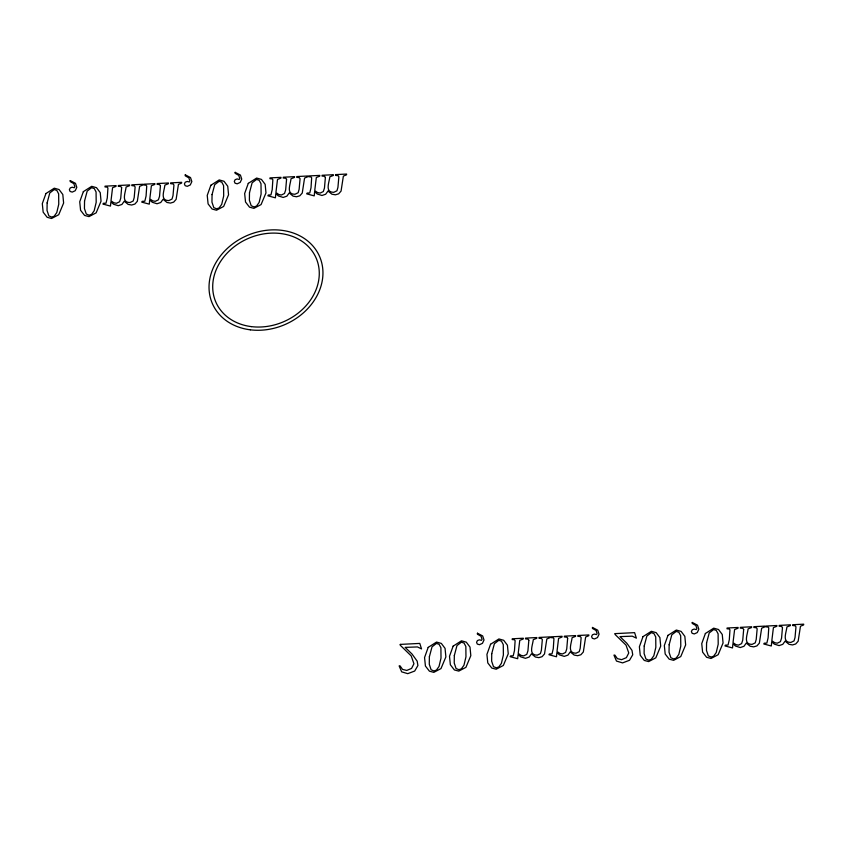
<?xml version="1.0" encoding="UTF-8"?>
<svg xmlns="http://www.w3.org/2000/svg" width="846" height="846" viewBox="0 0 846 846"><rect width="100%" height="100%" fill="white"/><g stroke="black" fill="none" stroke-linecap="round" stroke-linejoin="round"><path stroke-width="1.27" d="M47.133 202.881L47.027 210.4L48.867 215.899L51.68 217.073L54.165 216.238L56.767 212.61L58.755 204.224L58.649 193.84L56.851 190.456L54.229 189.546L49.766 192.962L47.133 202.881M84.547 201.01L84.441 208.528L86.281 214.027L89.105 215.191L91.58 214.366L94.192 210.739L96.18 202.353L96.074 191.968L94.276 188.573L91.643 187.675L87.191 191.09L84.547 201.01M212.06 194.612L211.955 202.141L213.795 207.64L216.618 208.803L219.093 207.968L221.705 204.351L223.682 195.955L223.587 185.581L221.779 182.186L219.156 181.277L214.704 184.692L212.06 194.612M249.485 192.74L249.38 200.259L251.22 205.758L254.033 206.921L256.518 206.096L259.119 202.469L261.107 194.083L261.002 183.698L259.204 180.314L256.581 179.405L252.119 182.821L249.485 192.74M429.377 656.75L429.282 664.269L431.111 669.768L433.935 670.941L436.42 670.106L439.021 666.479L441.009 658.093L440.903 647.708L439.106 644.324L436.483 643.415L432.02 646.83L429.377 656.75M454.334 655.502L454.228 663.021L456.068 668.52L458.881 669.683L461.366 668.858L463.968 665.231L465.956 656.845L465.85 646.46L464.052 643.076L461.43 642.167L456.967 645.583L454.334 655.502M491.748 653.62L491.642 661.149L493.482 666.648L496.306 667.811L498.78 666.976L501.392 663.359L503.381 654.973L503.275 644.589L501.477 641.194L498.844 640.285L494.392 643.7L491.748 653.62M644.208 645.984L644.102 653.503L645.942 659.002L648.766 660.166L651.24 659.341L653.852 655.713L655.83 647.327L655.735 636.943L653.937 633.559L651.304 632.649L646.852 636.065L644.208 645.984M669.154 644.737L669.049 652.255L670.889 657.754L673.712 658.918L676.187 658.082L678.799 654.466L680.787 646.08L680.681 635.695L678.883 632.3L676.25 631.402L671.798 634.807L669.154 644.737M706.579 642.854L706.473 650.384L708.313 655.872L711.126 657.046L713.612 656.21L716.224 652.594L718.201 644.197L718.106 633.823L716.298 630.429L713.675 629.519L709.223 632.935L706.579 642.854M121.634 187.643L120.724 198.25L119.582 201.76L116.452 203.283L113.903 202.786L110.995 200.819L112.571 187.717L116.018 186.384L116.092 185.612L105.052 186.162L104.978 186.934L107.093 187.125L107.928 188.002L107.273 197.985L106.004 203.199L103.381 203.273L102.937 204.066L110.477 206.086L110.889 201.887L113.523 204.224L118.229 205.705L121.93 204.446L124.256 201.221L128.169 204.404L131.648 205.028L134.884 204.066L137.316 201.316L139.632 186.332L142.784 185.041L142.868 184.269L131.849 184.819L131.775 185.591L134.429 185.951L135.127 187.008L134.197 197.573L133.203 201.01L130.02 202.543C120.788 202.585 125.568 192.55 126.075 187.04L129.554 185.708L129.639 184.936L118.355 185.496L118.281 186.268L120.788 186.532L121.634 187.643M160.444 185.697L159.534 196.304L158.392 199.815L155.252 201.337L152.714 200.84L149.805 198.873L151.381 185.771L154.818 184.439L154.903 183.667L143.862 184.216L143.788 184.988L145.903 185.179L146.739 186.057L146.072 196.039L144.814 201.253L142.191 201.327L141.747 202.12L149.287 204.14L149.7 199.942L152.333 202.279L157.028 203.759L160.74 202.501L163.066 199.275L166.979 202.458L170.458 203.082L173.694 202.12L176.127 199.37L178.443 184.396L181.594 183.096L181.668 182.324L170.659 182.873L170.585 183.645L173.24 184.005L173.938 185.063L173.007 195.627L172.013 199.064L168.83 200.597C159.598 200.639 164.378 190.604 164.875 185.094L168.365 183.762L168.439 182.99L157.166 183.55L157.092 184.322L159.598 184.587L160.444 185.697M286.572 179.373L285.652 189.98L284.51 193.491L281.38 195.014L278.831 194.527L275.923 192.55L277.509 179.447L280.946 178.115L281.02 177.343L269.99 177.893L269.906 178.675L272.021 178.855L272.856 179.733L272.2 189.716L270.942 194.929L268.309 195.003L267.875 195.796L275.405 197.827L275.817 193.628L278.45 195.955L283.156 197.435L286.868 196.177L289.195 192.951L293.097 196.135L296.576 196.758L299.812 195.796L302.255 193.047L304.56 178.072L307.722 176.772L307.796 176L296.787 176.55L296.713 177.332L299.368 177.692L300.066 178.749L299.124 189.303L298.141 192.74L294.958 194.273C285.726 194.316 290.506 184.28 291.003 178.77L294.493 177.438L294.567 176.666L283.283 177.226L283.209 178.009L285.715 178.263L286.572 179.373M325.382 177.438L324.462 188.034L323.32 191.545L320.19 193.068L317.641 192.581L314.733 190.604L316.319 177.501L319.756 176.169L319.83 175.397L308.79 175.947L308.716 176.729L310.831 176.909L311.666 177.787L311.011 187.77L309.752 192.983L307.119 193.057L306.686 193.85L314.215 195.881L314.627 191.682L317.261 194.009L321.966 195.489L325.678 194.231L328.005 191.006L331.907 194.189L335.386 194.813L338.622 193.85L341.065 191.101L343.37 176.127L346.532 174.826L346.606 174.054L335.598 174.604L335.513 175.386L338.178 175.746L338.865 176.803L337.935 187.357L336.941 190.794L333.768 192.328C324.536 192.37 329.305 182.334 329.813 176.825L333.303 175.492L333.377 174.72L322.093 175.281L322.019 176.063L324.526 176.317L325.382 177.438M528.835 640.263L527.925 650.87L526.783 654.37L523.653 655.904L521.104 655.407L518.196 653.429L519.772 640.337L523.219 639.005L523.293 638.233L512.253 638.783L512.179 639.555L514.294 639.735L515.129 640.623L514.474 650.606L513.205 655.819L510.582 655.893L510.138 656.686L517.678 658.706L518.09 654.508L520.724 656.845L525.429 658.315L529.131 657.067L531.468 653.842L535.37 657.014L538.849 657.649L542.085 656.676L544.517 653.937L546.833 638.952L549.985 637.662L550.069 636.89L539.05 637.44L538.976 638.212L541.63 638.571L542.328 639.629L541.398 650.193L540.404 653.63L537.221 655.153C527.989 655.206 532.769 645.17 533.276 639.661L536.755 638.328L536.84 637.546L525.556 638.117L525.482 638.889L527.989 639.153L528.835 640.263M567.645 638.318L566.735 648.924L565.593 652.425L562.463 653.958L559.915 653.461L557.006 651.494L558.582 638.392L562.019 637.059L562.104 636.287L551.063 636.837L550.989 637.609L553.104 637.799L553.94 638.677L553.273 648.66L552.015 653.873L549.392 653.947L548.948 654.741L556.488 656.76L556.901 652.562L559.534 654.899L564.229 656.369L567.941 655.121L570.267 651.896L574.18 655.068L577.659 655.703L580.895 654.741L583.328 651.991L585.644 637.006L588.795 635.716L588.869 634.944L577.86 635.494L577.786 636.266L580.441 636.626L581.139 637.683L580.208 648.248L579.214 651.684L576.031 653.207C566.799 653.26 571.579 643.224 572.086 637.715L575.566 636.382L575.64 635.6L564.367 636.171L564.293 636.943L566.799 637.207L567.645 638.318M743.666 629.498L742.746 640.105L741.604 643.605L738.473 645.138L735.925 644.641L733.017 642.664L734.603 629.561L738.04 628.24L738.114 627.457L727.084 628.018L727.01 628.79L729.125 628.969L729.961 629.847L729.294 639.83L728.036 645.043L725.413 645.128L724.969 645.921L732.509 647.941L732.911 643.743L735.544 646.069L740.25 647.55L743.962 646.291L746.288 643.076L750.201 646.249L753.68 646.873L756.906 645.91L759.348 643.172L761.654 628.187L764.816 626.897L764.89 626.114L753.881 626.675L753.807 627.446L756.461 627.806L757.159 628.864L756.218 639.428L755.235 642.854L752.052 644.388C742.82 644.43 747.6 634.405 748.097 628.885L751.586 627.552L751.66 626.78L740.387 627.351L740.303 628.123L742.82 628.377L743.666 629.498M782.476 627.552L781.556 638.159L780.414 641.659L777.284 643.193L774.735 642.696L771.827 640.718L773.413 627.616L776.85 626.294L776.924 625.511L765.894 626.072L765.81 626.844L767.925 627.023L768.76 627.901L768.105 637.884L766.846 643.097L764.224 643.182L763.779 643.975L771.309 645.995L771.721 641.797L774.354 644.123L779.06 645.604L782.772 644.345L785.099 641.131L789.011 644.303L792.48 644.938L795.716 643.965L798.159 641.226L800.464 626.241L803.626 624.951L803.7 624.168L792.691 624.729L792.617 625.501L795.272 625.86L795.97 626.918L795.029 637.482L794.045 640.908L790.862 642.442C781.63 642.484 786.41 632.459 786.907 626.939L790.397 625.606L790.471 624.834L779.187 625.406L779.113 626.177L781.619 626.431L782.476 627.552M70.25 180.6L70.155 181.552L73.824 183.624L74.882 186.818L74.237 187.727L72.196 187.209L70.239 187.928L69.361 189.684L70.102 191.45L72.259 192.095L75.241 190.71L76.817 187.368L75.474 183.328L70.25 180.6M185.285 174.836L185.2 175.788L188.859 177.861L189.916 181.055L189.271 181.964L187.241 181.446L185.274 182.165L184.396 183.92L185.137 185.686L187.294 186.321L190.276 184.946L191.852 181.594L190.509 177.565L185.285 174.836M235.177 172.341L235.093 173.282L238.752 175.365L239.809 178.548L239.164 179.458L237.134 178.94L235.167 179.659L234.3 181.425L235.029 183.18L237.187 183.825L240.169 182.44L241.745 179.098L240.412 175.059L235.177 172.341M400.285 644.398L400.211 645.191L411.209 655.904L413.937 663.761L411.568 668.414L406.789 670.434L402.537 669.398L400.031 665.844L399.132 665.897L401.66 671.851L407.751 673.659L414.688 671.047L417.903 665.527L417.173 661.149L412.044 654.064L405.16 647.38L417.459 646.936L421.541 648.924L419.775 643.415L400.285 644.398M477.451 633.22L477.356 634.172L481.025 636.245L482.083 639.439L481.437 640.348L479.396 639.83L477.44 640.549L476.562 642.304L477.303 644.07L479.46 644.705L482.442 643.33L484.018 639.978L482.675 635.949L477.451 633.22M592.486 627.457L592.401 628.398L596.06 630.482L597.117 633.675L596.472 634.585L594.442 634.066L592.475 634.786L591.597 636.541L592.337 638.296L594.495 638.942L597.477 637.567L599.053 634.214L597.71 630.185L592.486 627.457M615.116 633.622L615.031 634.426L626.04 645.138L628.758 652.985L626.389 657.649L621.609 659.668L617.358 658.622L614.862 655.079L613.953 655.121L616.491 661.075L622.582 662.894L629.519 660.282L632.734 654.762L631.994 650.384L626.875 643.298L619.981 636.615L632.279 636.171L636.372 638.148L634.606 632.649L615.116 633.622M692.282 622.455L692.187 623.396L695.846 625.48L696.903 628.673L696.258 629.583L694.228 629.064L692.261 629.784L691.394 631.539L692.123 633.294L694.28 633.94L697.263 632.565L698.838 629.213L697.506 625.183L692.282 622.455M45.938 193.523L42.3 203.664L43.167 212.177L47.175 217.316L51.564 218.49L58.723 214.725L63.619 203.04L62.805 194.495L59.083 189.546L54.281 188.193L45.938 193.523M83.352 191.64L79.725 201.782L80.582 210.294L84.589 215.444L88.989 216.608L96.148 212.843L101.044 201.168L100.23 192.613L96.507 187.675L91.706 186.321L83.352 191.64M210.866 185.253L207.228 195.394L208.095 203.907L212.103 209.047L216.502 210.22L223.651 206.456L228.557 194.77L227.743 186.226L224.021 181.287L219.22 179.923L210.866 185.253M248.29 183.371L244.653 193.512L245.52 202.025L249.528 207.175L253.916 208.349L261.076 204.584L265.972 192.899L265.158 184.354L261.435 179.405L256.634 178.051L248.29 183.371M428.192 647.391L424.555 657.532L425.422 666.045L429.43 671.185L433.818 672.359L440.978 668.594L445.874 656.908L445.059 648.364L441.337 643.415L436.536 642.061L428.192 647.391M453.139 646.133L449.501 656.274L450.368 664.787L454.376 669.937L458.765 671.111L465.924 667.346L470.82 655.661L470.006 647.105L466.283 642.167L461.482 640.813L453.139 646.133M490.553 644.261L486.926 654.402L487.782 662.915L491.79 668.054L496.19 669.228L503.349 665.464L508.245 653.778L507.431 645.234L503.708 640.295L498.907 638.942L490.553 644.261M643.013 636.615L639.386 646.756L640.242 655.269L644.25 660.419L648.649 661.593L655.809 657.828L660.705 646.143L659.891 637.588L656.168 632.649L651.367 631.296L643.013 636.615M667.959 635.367L664.332 645.509L665.189 654.021L669.197 659.161L673.596 660.335L680.755 656.57L685.651 644.895L684.837 636.34L681.115 631.402L676.314 630.048L667.959 635.367M705.384 633.495L701.746 643.637L702.614 652.15L706.622 657.289L711.021 658.463L718.169 654.698L723.066 643.013L722.251 634.468L718.529 629.519L713.728 628.166L705.384 633.495M250.353 329.824A58.543 48.359 -24.2 0 0 321.247 261.065A58.543 48.359 -24.2 0 0 226.379 249.316A58.543 48.359 -24.2 0 0 250.353 329.824M251.357 326.619A54.768 45.24 -24.2 0 0 317.684 262.292A54.768 45.24 -24.2 0 0 228.938 251.304A54.768 45.24 -24.2 0 0 251.357 326.619"/></g></svg>
